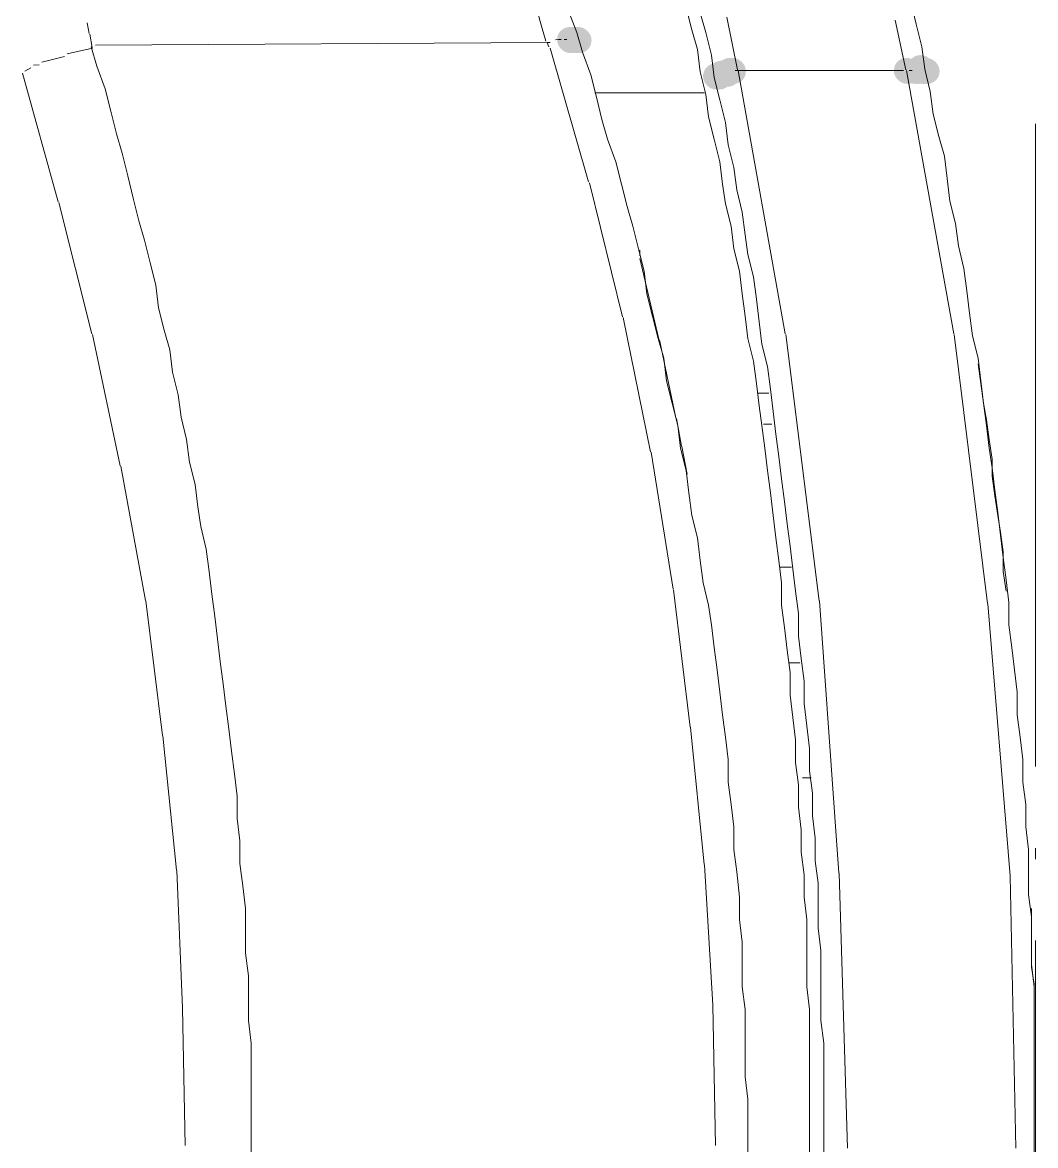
# Model space of a CAD drawing. Header units: millimetres. Extents: x 0 to 297, y 0 to 208.
# Drawn here: x 223 to 229.92, y 146.23 to 153.9 of the extents above; entities that cross this region are included whole.
import ezdxf

# ---------------------------------------------------------------- set-up
doc = ezdxf.new("R2010")
doc.units = ezdxf.units.MM

msp = doc.modelspace()

# ---------------------------------------------------------------- hatches: boundary and pattern name
h = msp.add_hatch(color=7)
edge = h.paths.add_edge_path(flags=0)
edge.add_spline(control_points=[(226.797619, 153.844884), (226.764074, 153.878429), (226.709182, 153.878429), (226.675637, 153.844884), (226.642092, 153.811339), (226.642092, 153.756447), (226.675637, 153.722902), (226.675637, 153.722902), (226.681281, 153.717258), (226.681281, 153.717258), (226.714826, 153.683713), (226.769718, 153.683713), (226.803263, 153.717258), (226.836808, 153.750803), (226.836808, 153.805695), (226.803263, 153.83924), (226.803263, 153.83924), (226.797619, 153.844884), (226.797619, 153.844884)], knot_values=[0, 0, 0, 0, 1, 1, 1, 2, 2, 2, 3, 3, 3, 4, 4, 4, 5, 5, 5, 6, 6, 6, 6], degree=3, periodic=1)
h = msp.add_hatch(color=7)
edge = h.paths.add_edge_path(flags=0)
edge.add_spline(control_points=[(226.816669, 153.844884), (226.783124, 153.878429), (226.728232, 153.878429), (226.694687, 153.844884), (226.661142, 153.811339), (226.661142, 153.756447), (226.694687, 153.722902), (226.694687, 153.722902), (226.700331, 153.717258), (226.700331, 153.717258), (226.733876, 153.683713), (226.788768, 153.683713), (226.822313, 153.717258), (226.855858, 153.750803), (226.855858, 153.805695), (226.822313, 153.83924), (226.822313, 153.83924), (226.816669, 153.844884), (226.816669, 153.844884)], knot_values=[0, 0, 0, 0, 1, 1, 1, 2, 2, 2, 3, 3, 3, 4, 4, 4, 5, 5, 5, 6, 6, 6, 6], degree=3, periodic=1)
h = msp.add_hatch(color=7)
edge = h.paths.add_edge_path(flags=0)
edge.add_spline(control_points=[(226.836071, 153.844884), (226.802526, 153.878429), (226.747635, 153.878429), (226.71409, 153.844884), (226.680545, 153.811339), (226.680545, 153.756447), (226.71409, 153.722902), (226.71409, 153.722902), (226.719734, 153.717258), (226.719734, 153.717258), (226.753279, 153.683713), (226.808171, 153.683713), (226.841716, 153.717258), (226.875261, 153.750803), (226.875261, 153.805695), (226.841716, 153.83924), (226.841716, 153.83924), (226.836071, 153.844884), (226.836071, 153.844884)], knot_values=[0, 0, 0, 0, 1, 1, 1, 2, 2, 2, 3, 3, 3, 4, 4, 4, 5, 5, 5, 6, 6, 6, 6], degree=3, periodic=1)
h = msp.add_hatch(color=7)
edge = h.paths.add_edge_path(flags=0)
edge.add_spline(control_points=[(226.836071, 153.844884), (226.802526, 153.878429), (226.747635, 153.878429), (226.71409, 153.844884), (226.680545, 153.811339), (226.680545, 153.756447), (226.71409, 153.722902), (226.71409, 153.722902), (226.719734, 153.717258), (226.719734, 153.717258), (226.753279, 153.683713), (226.808171, 153.683713), (226.841716, 153.717258), (226.875261, 153.750803), (226.875261, 153.805695), (226.841716, 153.83924), (226.841716, 153.83924), (226.836071, 153.844884), (226.836071, 153.844884)], knot_values=[0, 0, 0, 0, 1, 1, 1, 2, 2, 2, 3, 3, 3, 4, 4, 4, 5, 5, 5, 6, 6, 6, 6], degree=3, periodic=1)
h = msp.add_hatch(color=7)
edge = h.paths.add_edge_path(flags=0)
edge.add_spline(control_points=[(226.855121, 153.844884), (226.821576, 153.878429), (226.766685, 153.878429), (226.73314, 153.844884), (226.699595, 153.811339), (226.699595, 153.756447), (226.73314, 153.722902), (226.73314, 153.722902), (226.738784, 153.717258), (226.738784, 153.717258), (226.772329, 153.683713), (226.827221, 153.683713), (226.860766, 153.717258), (226.894311, 153.750803), (226.894311, 153.805695), (226.860766, 153.83924), (226.860766, 153.83924), (226.855121, 153.844884), (226.855121, 153.844884)], knot_values=[0, 0, 0, 0, 1, 1, 1, 2, 2, 2, 3, 3, 3, 4, 4, 4, 5, 5, 5, 6, 6, 6, 6], degree=3, periodic=1)
h = msp.add_hatch(color=7)
edge = h.paths.add_edge_path(flags=0)
edge.add_spline(control_points=[(226.855121, 153.844884), (226.821576, 153.878429), (226.766685, 153.878429), (226.73314, 153.844884), (226.699595, 153.811339), (226.699595, 153.756447), (226.73314, 153.722902), (226.73314, 153.722902), (226.738784, 153.717258), (226.738784, 153.717258), (226.772329, 153.683713), (226.827221, 153.683713), (226.860766, 153.717258), (226.894311, 153.750803), (226.894311, 153.805695), (226.860766, 153.83924), (226.860766, 153.83924), (226.855121, 153.844884), (226.855121, 153.844884)], knot_values=[0, 0, 0, 0, 1, 1, 1, 2, 2, 2, 3, 3, 3, 4, 4, 4, 5, 5, 5, 6, 6, 6, 6], degree=3, periodic=1)
h = msp.add_hatch(color=7)
edge = h.paths.add_edge_path(flags=0)
edge.add_spline(control_points=[(229.193333, 153.653326), (229.159788, 153.686871), (229.104896, 153.686871), (229.071351, 153.653326), (229.037806, 153.619781), (229.037806, 153.564889), (229.071351, 153.531344), (229.071351, 153.531344), (229.076995, 153.525699), (229.076995, 153.525699), (229.11054, 153.492154), (229.165432, 153.492154), (229.198977, 153.525699), (229.232522, 153.559244), (229.232522, 153.614136), (229.198977, 153.647681), (229.198977, 153.647681), (229.193333, 153.653326), (229.193333, 153.653326)], knot_values=[0, 0, 0, 0, 1, 1, 1, 2, 2, 2, 3, 3, 3, 4, 4, 4, 5, 5, 5, 6, 6, 6, 6], degree=3, periodic=1)
h = msp.add_hatch(color=7)
edge = h.paths.add_edge_path(flags=0)
edge.add_spline(control_points=[(227.794216, 153.595823), (227.760671, 153.629368), (227.705779, 153.629368), (227.672234, 153.595823), (227.638689, 153.562278), (227.638689, 153.507386), (227.672234, 153.473841), (227.672234, 153.473841), (227.677879, 153.468197), (227.677879, 153.468197), (227.711424, 153.434652), (227.766315, 153.434652), (227.79986, 153.468197), (227.833405, 153.501742), (227.833405, 153.556633), (227.79986, 153.590178), (227.79986, 153.590178), (227.794216, 153.595823), (227.794216, 153.595823)], knot_values=[0, 0, 0, 0, 1, 1, 1, 2, 2, 2, 3, 3, 3, 4, 4, 4, 5, 5, 5, 6, 6, 6, 6], degree=3, periodic=1)
h = msp.add_hatch(color=7)
edge = h.paths.add_edge_path(flags=0)
edge.add_spline(control_points=[(227.813266, 153.595823), (227.779721, 153.629368), (227.724829, 153.629368), (227.691284, 153.595823), (227.657739, 153.562278), (227.657739, 153.507386), (227.691284, 153.473841), (227.691284, 153.473841), (227.696929, 153.468197), (227.696929, 153.468197), (227.730474, 153.434652), (227.785365, 153.434652), (227.81891, 153.468197), (227.852455, 153.501742), (227.852455, 153.556633), (227.81891, 153.590178), (227.81891, 153.590178), (227.813266, 153.595823), (227.813266, 153.595823)], knot_values=[0, 0, 0, 0, 1, 1, 1, 2, 2, 2, 3, 3, 3, 4, 4, 4, 5, 5, 5, 6, 6, 6, 6], degree=3, periodic=1)
h = msp.add_hatch(color=7)
edge = h.paths.add_edge_path(flags=0)
edge.add_spline(control_points=[(227.813266, 153.595823), (227.779721, 153.629368), (227.724829, 153.629368), (227.691284, 153.595823), (227.657739, 153.562278), (227.657739, 153.507386), (227.691284, 153.473841), (227.691284, 153.473841), (227.696929, 153.468197), (227.696929, 153.468197), (227.730474, 153.434652), (227.785365, 153.434652), (227.81891, 153.468197), (227.852455, 153.501742), (227.852455, 153.556633), (227.81891, 153.590178), (227.81891, 153.590178), (227.813266, 153.595823), (227.813266, 153.595823)], knot_values=[0, 0, 0, 0, 1, 1, 1, 2, 2, 2, 3, 3, 3, 4, 4, 4, 5, 5, 5, 6, 6, 6, 6], degree=3, periodic=1)
h = msp.add_hatch(color=7)
edge = h.paths.add_edge_path(flags=0)
edge.add_spline(control_points=[(227.813266, 153.595823), (227.779721, 153.629368), (227.724829, 153.629368), (227.691284, 153.595823), (227.657739, 153.562278), (227.657739, 153.507386), (227.691284, 153.473841), (227.691284, 153.473841), (227.696929, 153.468197), (227.696929, 153.468197), (227.730474, 153.434652), (227.785365, 153.434652), (227.81891, 153.468197), (227.852455, 153.501742), (227.852455, 153.556633), (227.81891, 153.590178), (227.81891, 153.590178), (227.813266, 153.595823), (227.813266, 153.595823)], knot_values=[0, 0, 0, 0, 1, 1, 1, 2, 2, 2, 3, 3, 3, 4, 4, 4, 5, 5, 5, 6, 6, 6, 6], degree=3, periodic=1)
h = msp.add_hatch(color=7)
edge = h.paths.add_edge_path(flags=0)
edge.add_spline(control_points=[(227.832669, 153.614873), (227.799124, 153.648418), (227.744232, 153.648418), (227.710687, 153.614873), (227.677142, 153.581328), (227.677142, 153.526436), (227.710687, 153.492891), (227.710687, 153.492891), (227.716331, 153.487247), (227.716331, 153.487247), (227.749876, 153.453702), (227.804768, 153.453702), (227.838313, 153.487247), (227.871858, 153.520792), (227.871858, 153.575683), (227.838313, 153.609228), (227.838313, 153.609228), (227.832669, 153.614873), (227.832669, 153.614873)], knot_values=[0, 0, 0, 0, 1, 1, 1, 2, 2, 2, 3, 3, 3, 4, 4, 4, 5, 5, 5, 6, 6, 6, 6], degree=3, periodic=1)
h = msp.add_hatch(color=7)
edge = h.paths.add_edge_path(flags=0)
edge.add_spline(control_points=[(227.832669, 153.614873), (227.799124, 153.648418), (227.744232, 153.648418), (227.710687, 153.614873), (227.677142, 153.581328), (227.677142, 153.526436), (227.710687, 153.492891), (227.710687, 153.492891), (227.716331, 153.487247), (227.716331, 153.487247), (227.749876, 153.453702), (227.804768, 153.453702), (227.838313, 153.487247), (227.871858, 153.520792), (227.871858, 153.575683), (227.838313, 153.609228), (227.838313, 153.609228), (227.832669, 153.614873), (227.832669, 153.614873)], knot_values=[0, 0, 0, 0, 1, 1, 1, 2, 2, 2, 3, 3, 3, 4, 4, 4, 5, 5, 5, 6, 6, 6, 6], degree=3, periodic=1)
h = msp.add_hatch(color=7)
edge = h.paths.add_edge_path(flags=0)
edge.add_spline(control_points=[(227.851719, 153.614873), (227.818174, 153.648418), (227.763282, 153.648418), (227.729737, 153.614873), (227.696192, 153.581328), (227.696192, 153.526436), (227.729737, 153.492891), (227.729737, 153.492891), (227.735381, 153.487247), (227.735381, 153.487247), (227.768926, 153.453702), (227.823818, 153.453702), (227.857363, 153.487247), (227.890908, 153.520792), (227.890908, 153.575683), (227.857363, 153.609228), (227.857363, 153.609228), (227.851719, 153.614873), (227.851719, 153.614873)], knot_values=[0, 0, 0, 0, 1, 1, 1, 2, 2, 2, 3, 3, 3, 4, 4, 4, 5, 5, 5, 6, 6, 6, 6], degree=3, periodic=1)
h = msp.add_hatch(color=7)
edge = h.paths.add_edge_path(flags=0)
edge.add_spline(control_points=[(227.870769, 153.614873), (227.837224, 153.648418), (227.782332, 153.648418), (227.748787, 153.614873), (227.715242, 153.581328), (227.715242, 153.526436), (227.748787, 153.492891), (227.748787, 153.492891), (227.754431, 153.487247), (227.754431, 153.487247), (227.787976, 153.453702), (227.842868, 153.453702), (227.876413, 153.487247), (227.909958, 153.520792), (227.909958, 153.575683), (227.876413, 153.609228), (227.876413, 153.609228), (227.870769, 153.614873), (227.870769, 153.614873)], knot_values=[0, 0, 0, 0, 1, 1, 1, 2, 2, 2, 3, 3, 3, 4, 4, 4, 5, 5, 5, 6, 6, 6, 6], degree=3, periodic=1)
h = msp.add_hatch(color=7)
edge = h.paths.add_edge_path(flags=0)
edge.add_spline(control_points=[(227.870769, 153.614873), (227.837224, 153.648418), (227.782332, 153.648418), (227.748787, 153.614873), (227.715242, 153.581328), (227.715242, 153.526436), (227.748787, 153.492891), (227.748787, 153.492891), (227.754431, 153.487247), (227.754431, 153.487247), (227.787976, 153.453702), (227.842868, 153.453702), (227.876413, 153.487247), (227.909958, 153.520792), (227.909958, 153.575683), (227.876413, 153.609228), (227.876413, 153.609228), (227.870769, 153.614873), (227.870769, 153.614873)], knot_values=[0, 0, 0, 0, 1, 1, 1, 2, 2, 2, 3, 3, 3, 4, 4, 4, 5, 5, 5, 6, 6, 6, 6], degree=3, periodic=1)
h = msp.add_hatch(color=7)
edge = h.paths.add_edge_path(flags=0)
edge.add_spline(control_points=[(227.888173, 153.635858), (227.853564, 153.668304), (227.798701, 153.666534), (227.766255, 153.631925), (227.733809, 153.597316), (227.735579, 153.542452), (227.770188, 153.510006), (227.770188, 153.510006), (227.775832, 153.504715), (227.775832, 153.504715), (227.810441, 153.472269), (227.865305, 153.474038), (227.897751, 153.508648), (227.930197, 153.543257), (227.928427, 153.59812), (227.893818, 153.630566), (227.893818, 153.630566), (227.888173, 153.635858), (227.888173, 153.635858)], knot_values=[0, 0, 0, 0, 1, 1, 1, 2, 2, 2, 3, 3, 3, 4, 4, 4, 5, 5, 5, 6, 6, 6, 6], degree=3, periodic=1)
h = msp.add_hatch(color=7)
edge = h.paths.add_edge_path(flags=0)
edge.add_spline(control_points=[(227.907223, 153.635858), (227.872614, 153.668304), (227.817751, 153.666534), (227.785305, 153.631925), (227.752859, 153.597316), (227.754629, 153.542452), (227.789238, 153.510006), (227.789238, 153.510006), (227.794882, 153.504715), (227.794882, 153.504715), (227.829491, 153.472269), (227.884355, 153.474038), (227.916801, 153.508648), (227.949247, 153.543257), (227.947477, 153.59812), (227.912868, 153.630566), (227.912868, 153.630566), (227.907223, 153.635858), (227.907223, 153.635858)], knot_values=[0, 0, 0, 0, 1, 1, 1, 2, 2, 2, 3, 3, 3, 4, 4, 4, 5, 5, 5, 6, 6, 6, 6], degree=3, periodic=1)
h = msp.add_hatch(color=7)
edge = h.paths.add_edge_path(flags=0)
edge.add_spline(control_points=[(229.095379, 153.635858), (229.06077, 153.668304), (229.005907, 153.666534), (228.97346, 153.631925), (228.941014, 153.597316), (228.942784, 153.542452), (228.977393, 153.510006), (228.977393, 153.510006), (228.983038, 153.504715), (228.983038, 153.504715), (229.017647, 153.472269), (229.07251, 153.474038), (229.104956, 153.508648), (229.137402, 153.543257), (229.135632, 153.59812), (229.101023, 153.630566), (229.101023, 153.630566), (229.095379, 153.635858), (229.095379, 153.635858)], knot_values=[0, 0, 0, 0, 1, 1, 1, 2, 2, 2, 3, 3, 3, 4, 4, 4, 5, 5, 5, 6, 6, 6, 6], degree=3, periodic=1)
h = msp.add_hatch(color=7)
edge = h.paths.add_edge_path(flags=0)
edge.add_spline(control_points=[(229.152882, 153.635858), (229.118273, 153.668304), (229.063409, 153.666534), (229.030963, 153.631925), (228.998517, 153.597316), (229.000287, 153.542452), (229.034896, 153.510006), (229.034896, 153.510006), (229.040541, 153.504715), (229.040541, 153.504715), (229.07515, 153.472269), (229.130013, 153.474038), (229.162459, 153.508648), (229.194905, 153.543257), (229.193135, 153.59812), (229.158526, 153.630566), (229.158526, 153.630566), (229.152882, 153.635858), (229.152882, 153.635858)], knot_values=[0, 0, 0, 0, 1, 1, 1, 2, 2, 2, 3, 3, 3, 4, 4, 4, 5, 5, 5, 6, 6, 6, 6], degree=3, periodic=1)
h = msp.add_hatch(color=7)
edge = h.paths.add_edge_path(flags=0)
edge.add_spline(control_points=[(229.152882, 153.635858), (229.118273, 153.668304), (229.063409, 153.666534), (229.030963, 153.631925), (228.998517, 153.597316), (229.000287, 153.542452), (229.034896, 153.510006), (229.034896, 153.510006), (229.040541, 153.504715), (229.040541, 153.504715), (229.07515, 153.472269), (229.130013, 153.474038), (229.162459, 153.508648), (229.194905, 153.543257), (229.193135, 153.59812), (229.158526, 153.630566), (229.158526, 153.630566), (229.152882, 153.635858), (229.152882, 153.635858)], knot_values=[0, 0, 0, 0, 1, 1, 1, 2, 2, 2, 3, 3, 3, 4, 4, 4, 5, 5, 5, 6, 6, 6, 6], degree=3, periodic=1)
h = msp.add_hatch(color=7)
edge = h.paths.add_edge_path(flags=0)
edge.add_spline(control_points=[(229.172284, 153.635858), (229.137675, 153.668304), (229.082812, 153.666534), (229.050366, 153.631925), (229.01792, 153.597316), (229.01969, 153.542452), (229.054299, 153.510006), (229.054299, 153.510006), (229.059943, 153.504715), (229.059943, 153.504715), (229.094552, 153.472269), (229.149416, 153.474038), (229.181862, 153.508648), (229.214308, 153.543257), (229.212538, 153.59812), (229.177929, 153.630566), (229.177929, 153.630566), (229.172284, 153.635858), (229.172284, 153.635858)], knot_values=[0, 0, 0, 0, 1, 1, 1, 2, 2, 2, 3, 3, 3, 4, 4, 4, 5, 5, 5, 6, 6, 6, 6], degree=3, periodic=1)
h = msp.add_hatch(color=7)
edge = h.paths.add_edge_path(flags=0)
edge.add_spline(control_points=[(229.191334, 153.635858), (229.156725, 153.668304), (229.101862, 153.666534), (229.069416, 153.631925), (229.03697, 153.597316), (229.03874, 153.542452), (229.073349, 153.510006), (229.073349, 153.510006), (229.078993, 153.504715), (229.078993, 153.504715), (229.113602, 153.472269), (229.168466, 153.474038), (229.200912, 153.508648), (229.233358, 153.543257), (229.231588, 153.59812), (229.196979, 153.630566), (229.196979, 153.630566), (229.191334, 153.635858), (229.191334, 153.635858)], knot_values=[0, 0, 0, 0, 1, 1, 1, 2, 2, 2, 3, 3, 3, 4, 4, 4, 5, 5, 5, 6, 6, 6, 6], degree=3, periodic=1)
h = msp.add_hatch(color=7)
edge = h.paths.add_edge_path(flags=0)
edge.add_spline(control_points=[(229.210384, 153.635858), (229.175775, 153.668304), (229.120912, 153.666534), (229.088466, 153.631925), (229.05602, 153.597316), (229.05779, 153.542452), (229.092399, 153.510006), (229.092399, 153.510006), (229.098043, 153.504715), (229.098043, 153.504715), (229.132652, 153.472269), (229.187516, 153.474038), (229.219962, 153.508648), (229.252408, 153.543257), (229.250638, 153.59812), (229.216029, 153.630566), (229.216029, 153.630566), (229.210384, 153.635858), (229.210384, 153.635858)], knot_values=[0, 0, 0, 0, 1, 1, 1, 2, 2, 2, 3, 3, 3, 4, 4, 4, 5, 5, 5, 6, 6, 6, 6], degree=3, periodic=1)
h = msp.add_hatch(color=7)
edge = h.paths.add_edge_path(flags=0)
edge.add_spline(control_points=[(229.210384, 153.635858), (229.175775, 153.668304), (229.120912, 153.666534), (229.088466, 153.631925), (229.05602, 153.597316), (229.05779, 153.542452), (229.092399, 153.510006), (229.092399, 153.510006), (229.098043, 153.504715), (229.098043, 153.504715), (229.132652, 153.472269), (229.187516, 153.474038), (229.219962, 153.508648), (229.252408, 153.543257), (229.250638, 153.59812), (229.216029, 153.630566), (229.216029, 153.630566), (229.210384, 153.635858), (229.210384, 153.635858)], knot_values=[0, 0, 0, 0, 1, 1, 1, 2, 2, 2, 3, 3, 3, 4, 4, 4, 5, 5, 5, 6, 6, 6, 6], degree=3, periodic=1)
h = msp.add_hatch(color=7)
edge = h.paths.add_edge_path(flags=0)
edge.add_spline(control_points=[(229.210384, 153.635858), (229.175775, 153.668304), (229.120912, 153.666534), (229.088466, 153.631925), (229.05602, 153.597316), (229.05779, 153.542452), (229.092399, 153.510006), (229.092399, 153.510006), (229.098043, 153.504715), (229.098043, 153.504715), (229.132652, 153.472269), (229.187516, 153.474038), (229.219962, 153.508648), (229.252408, 153.543257), (229.250638, 153.59812), (229.216029, 153.630566), (229.216029, 153.630566), (229.210384, 153.635858), (229.210384, 153.635858)], knot_values=[0, 0, 0, 0, 1, 1, 1, 2, 2, 2, 3, 3, 3, 4, 4, 4, 5, 5, 5, 6, 6, 6, 6], degree=3, periodic=1)
h = msp.add_hatch(color=7)
edge = h.paths.add_edge_path(flags=0)
edge.add_spline(control_points=[(229.229787, 153.635858), (229.195178, 153.668304), (229.140315, 153.666534), (229.107869, 153.631925), (229.075423, 153.597316), (229.077193, 153.542452), (229.111802, 153.510006), (229.111802, 153.510006), (229.117446, 153.504715), (229.117446, 153.504715), (229.152055, 153.472269), (229.206918, 153.474038), (229.239365, 153.508648), (229.271811, 153.543257), (229.270041, 153.59812), (229.235432, 153.630566), (229.235432, 153.630566), (229.229787, 153.635858), (229.229787, 153.635858)], knot_values=[0, 0, 0, 0, 1, 1, 1, 2, 2, 2, 3, 3, 3, 4, 4, 4, 5, 5, 5, 6, 6, 6, 6], degree=3, periodic=1)
h = msp.add_hatch(color=7)
edge = h.paths.add_edge_path(flags=0)
edge.add_spline(control_points=[(229.229787, 153.635858), (229.195178, 153.668304), (229.140315, 153.666534), (229.107869, 153.631925), (229.075423, 153.597316), (229.077193, 153.542452), (229.111802, 153.510006), (229.111802, 153.510006), (229.117446, 153.504715), (229.117446, 153.504715), (229.152055, 153.472269), (229.206918, 153.474038), (229.239365, 153.508648), (229.271811, 153.543257), (229.270041, 153.59812), (229.235432, 153.630566), (229.235432, 153.630566), (229.229787, 153.635858), (229.229787, 153.635858)], knot_values=[0, 0, 0, 0, 1, 1, 1, 2, 2, 2, 3, 3, 3, 4, 4, 4, 5, 5, 5, 6, 6, 6, 6], degree=3, periodic=1)

# ---------------------------------------------------------------- linework, layer by layer
at = {"color": 7, "lineweight": 15}
for points in [[(226.573644, 153.774368), (226.535544, 153.908424), (226.497092, 154.061882), (226.458639, 154.195938), (226.401136, 154.329993), (226.363036, 154.483451), (226.324583, 154.617507), (226.267081, 154.751915), (226.228628, 154.905021), (226.171125, 155.039076), (226.133025, 155.173485), (226.075522, 155.30754), (226.018019, 155.460999)], [(227.953711, 146.089104), (227.953711, 146.24221), (227.953711, 146.395668), (227.953711, 146.549126), (227.934661, 146.702232), (227.934661, 146.85569), (227.934661, 147.008796), (227.934661, 147.162254), (227.915258, 147.315713), (227.915258, 147.468818), (227.915258, 147.622276), (227.896208, 147.775382), (227.896208, 147.92884), (227.877158, 148.101349), (227.857756, 148.254807), (227.857756, 148.407913), (227.838706, 148.561371), (227.819656, 148.714829), (227.819656, 148.867935), (227.800253, 149.021393), (227.781203, 149.174499), (227.762153, 149.327957), (227.74275, 149.481415), (227.7237, 149.634521), (227.70465, 149.787979), (227.685247, 149.922035), (227.647147, 150.075493), (227.627744, 150.228599), (227.608694, 150.382057), (227.570242, 150.535515), (227.551192, 150.688621), (227.532142, 150.842079), (227.493689, 150.995185), (227.474639, 151.148643), (227.436186, 151.302101), (227.397733, 151.455207), (227.378683, 151.608665), (227.340231, 151.742721), (227.302131, 151.896179), (227.263678, 152.049285), (227.244628, 152.202743), (227.206175, 152.356201), (227.167722, 152.509307), (227.129622, 152.643715), (227.091169, 152.796821), (227.052717, 152.950279), (226.995214, 153.103385), (226.957114, 153.237793), (226.918661, 153.390899), (226.880561, 153.544357), (226.823058, 153.697815), (226.784606, 153.831871), (226.727103, 153.985329)], [(228.375281, 146.089104), (228.375281, 146.24221), (228.375281, 146.395668), (228.375281, 146.549126), (228.375281, 146.702232), (228.375281, 146.85569), (228.375281, 147.008796), (228.375281, 147.162254), (228.356231, 147.315713), (228.356231, 147.468818), (228.356231, 147.622276), (228.356231, 147.775382), (228.336828, 147.92884), (228.336828, 148.082299), (228.317778, 148.235404), (228.317778, 148.388863), (228.298728, 148.542321), (228.298728, 148.695426), (228.279325, 148.848885), (228.279325, 149.00199), (228.260275, 149.155449), (228.241225, 149.308907), (228.241225, 149.462013), (228.221822, 149.615471), (228.202772, 149.768929), (228.183722, 149.922035), (228.183722, 150.075493), (228.164319, 150.228599), (228.145269, 150.382057), (228.126219, 150.535515), (228.106817, 150.688621), (228.087767, 150.842079), (228.068717, 150.995185), (228.049667, 151.148643), (228.030264, 151.282699), (228.011214, 151.436157), (227.991811, 151.589615), (227.953711, 151.742721), (227.934661, 151.896179), (227.915258, 152.049285), (227.896208, 152.202743), (227.857756, 152.356201), (227.838706, 152.509307), (227.800253, 152.662765), (227.781203, 152.796821), (227.762153, 152.950279), (227.7237, 153.103385), (227.685247, 153.256843), (227.666197, 153.410301), (227.627744, 153.563407), (227.608694, 153.716865), (227.570242, 153.850921), (227.532142, 154.004379)], [(229.908453, 146.089104), (229.908453, 146.24221), (229.908453, 146.395668), (229.908453, 146.549126), (229.908453, 146.702232), (229.908453, 146.85569), (229.908453, 147.008796), (229.908453, 147.162254), (229.908453, 147.315713), (229.889403, 147.468818), (229.889403, 147.641326), (229.889403, 147.794785), (229.870353, 147.94789), (229.870353, 148.101349), (229.870353, 148.254807), (229.85095, 148.407913), (229.85095, 148.561371), (229.8319, 148.714829), (229.8319, 148.867935), (229.81285, 149.021393), (229.793447, 149.174499), (229.793447, 149.327957), (229.774397, 149.481415), (229.755347, 149.634521), (229.735944, 149.787979), (229.735944, 149.941085), (229.716894, 150.094543), (229.697844, 150.248001), (229.678442, 150.401107), (229.659392, 150.554565), (229.640342, 150.708024), (229.620939, 150.861129), (229.601889, 150.995185), (229.582839, 151.148643), (229.563436, 151.302101), (229.544386, 151.455207), (229.525336, 151.608665), (229.486883, 151.762124), (229.467833, 151.915229), (229.448431, 152.068688), (229.429381, 152.221793), (229.390928, 152.375251), (229.371878, 152.52871), (229.333425, 152.681815), (229.314375, 152.835274), (229.295325, 152.988379), (229.256872, 153.122788), (229.218419, 153.275893), (229.199369, 153.429351), (229.160917, 153.58281), (229.141867, 153.735915), (229.103414, 153.889374), (229.065314, 154.042479)], [(228.471236, 146.165657), (228.471236, 146.319115), (228.471236, 146.472221), (228.471236, 146.625679), (228.471236, 146.778785), (228.471236, 146.932243), (228.451833, 147.085701), (228.451833, 147.25821), (228.451833, 147.411315), (228.451833, 147.564774), (228.432783, 147.717879), (228.432783, 147.871338), (228.432783, 148.024796), (228.413733, 148.177901), (228.413733, 148.33136), (228.394331, 148.484818), (228.394331, 148.637924), (228.375281, 148.791382), (228.375281, 148.944488), (228.356231, 149.097946), (228.336828, 149.251404), (228.336828, 149.40451), (228.317778, 149.557968), (228.298728, 149.711426), (228.298728, 149.864532), (228.279325, 150.01799), (228.260275, 150.171096), (228.241225, 150.324554), (228.221822, 150.478013), (228.202772, 150.631118), (228.183722, 150.784576), (228.164319, 150.937682), (228.145269, 151.09114), (228.126219, 151.244599), (228.106817, 151.397704), (228.087767, 151.551163), (228.049667, 151.704621), (228.030264, 151.857726), (228.011214, 152.011185), (227.991811, 152.16429), (227.953711, 152.317749), (227.934661, 152.451804), (227.915258, 152.605263), (227.877158, 152.758721), (227.857756, 152.911826), (227.819656, 153.065285), (227.800253, 153.21839), (227.762153, 153.371849), (227.7237, 153.525307), (227.70465, 153.678413), (227.666197, 153.831871), (227.627744, 153.965926)], [(227.809778, 153.937351), (227.88245, 153.577165)], [(228.959833, 153.917949), (229.032506, 153.577165)], [(223.440272, 153.898899), (223.454736, 153.826932)], [(223.459322, 153.822346), (223.474844, 153.730271)], [(226.583169, 153.764843), (223.497775, 153.74544)], [(226.583169, 153.764843), (226.593753, 153.734857)], [(226.583169, 153.764843), (226.593753, 153.734857)], [(226.583169, 153.764843), (226.602572, 153.764843)], [(226.660075, 153.783893), (226.638908, 153.781776)], [(226.660075, 153.783893), (226.679125, 153.783893)], [(226.698175, 153.783893), (226.717578, 153.783893)], [(223.478372, 153.72639), (223.305158, 153.687232)], [(224.5614, 146.165657), (224.5614, 146.319115), (224.5614, 146.472221), (224.5614, 146.625679), (224.5614, 146.778785), (224.5614, 146.932243), (224.54235, 147.085701), (224.54235, 147.238807), (224.54235, 147.392265), (224.522947, 147.545724), (224.522947, 147.698829), (224.522947, 147.852288), (224.503897, 148.005393), (224.484847, 148.158851), (224.484847, 148.31231), (224.465444, 148.465415), (224.465444, 148.618874), (224.446394, 148.771979), (224.427344, 148.925438), (224.407942, 149.078896), (224.388892, 149.232001), (224.369842, 149.38546), (224.350439, 149.538918), (224.331389, 149.692024), (224.312339, 149.845482), (224.292936, 149.998588), (224.273886, 150.152046), (224.254836, 150.305504), (224.216383, 150.45861), (224.197333, 150.593018), (224.177931, 150.746124), (224.139831, 150.899582), (224.120428, 151.052688), (224.082328, 151.206146), (224.062925, 151.359604), (224.024825, 151.51271), (224.005422, 151.666168), (223.967322, 151.800224), (223.928869, 151.953682), (223.909819, 152.106788), (223.871367, 152.260246), (223.832914, 152.413704), (223.794814, 152.54776), (223.756361, 152.701218), (223.717908, 152.854324), (223.679808, 153.007782), (223.641356, 153.141838), (223.603256, 153.295296), (223.564803, 153.448401), (223.5073, 153.60186), (223.468847, 153.735915)], [(226.602572, 153.72639), (226.865392, 152.81199)], [(223.114306, 153.611385), (223.075147, 153.610326)], [(223.286814, 153.668888), (223.13265, 153.629729)], [(222.9993, 153.553882), (223.243422, 152.677582)], [(223.056803, 153.592335), (223.015175, 153.569757)], [(227.886683, 153.572932), (227.867281, 153.572932)], [(227.886683, 153.572932), (229.017336, 153.572932)], [(227.886683, 153.572932), (228.209122, 151.774824)], [(229.036386, 153.572932), (229.358825, 151.774824)], [(229.055789, 153.572932), (229.074839, 153.572932)], [(226.909136, 153.419826), (227.656672, 153.419826)], [(229.917978, 153.208865), (229.917978, 148.819957)], [(226.870683, 152.806346), (227.096108, 151.89124)], [(223.248714, 152.67229), (223.473786, 151.776235)], [(227.2157, 152.346676), (227.2157, 152.308224)], [(227.2157, 152.346676), (227.2157, 152.308224)], [(227.2157, 152.289174), (227.345522, 151.737782)], [(227.100694, 151.886654), (227.288372, 150.97049)], [(223.478372, 151.771649), (223.66605, 150.874888)], [(228.212297, 151.771649), (228.439839, 149.953079)], [(229.362353, 151.771649), (229.589894, 149.934029)], [(227.350108, 151.733196), (227.460881, 151.200501)], [(229.716894, 150.01799), (229.697844, 150.152046), (229.697844, 150.286101), (229.678442, 150.42051), (229.659392, 150.535515), (229.640342, 150.669571), (229.620939, 150.803626), (229.620939, 150.918632), (229.601889, 151.052688), (229.582839, 151.187096), (229.563436, 151.302101), (229.544386, 151.436157), (229.525336, 151.570213)], [(228.020739, 151.369129), (228.097292, 151.369129)], [(227.465114, 151.196621), (227.499333, 151.00859)], [(228.059192, 151.158168), (228.116694, 151.158168)], [(227.503214, 151.005063), (227.537786, 150.817032)], [(227.292606, 150.96661), (227.442536, 150.03069)], [(223.670283, 150.870654), (223.839264, 149.95449)], [(228.174197, 150.180974), (228.25075, 150.180974)], [(227.445711, 150.027515), (227.5586, 149.090538)], [(223.842792, 149.950963), (223.955328, 149.033388)], [(228.442308, 149.950963), (228.575306, 148.093235)], [(229.592364, 149.93156), (229.744058, 148.074185)], [(228.2317, 149.52904), (228.308253, 149.52904)], [(227.560717, 149.088421), (227.654556, 148.15109)], [(223.957797, 149.030918), (224.051636, 148.11299)], [(228.384806, 148.743404), (228.32695, 148.742699)], [(229.917978, 148.264332), (229.917978, 148.187426)], [(224.0534, 148.110874), (224.091147, 147.172485)], [(227.656672, 148.149326), (227.713117, 147.19224)], [(228.576364, 148.091824), (228.633514, 146.213988)], [(229.745469, 148.072774), (229.783569, 146.213988)], [(229.908453, 146.280663), (229.908453, 146.395668), (229.908453, 146.529724), (229.908453, 146.663779), (229.908453, 146.798188), (229.908453, 146.932243), (229.908453, 147.066299), (229.908453, 147.200707), (229.908453, 147.334763), (229.889403, 147.449768), (229.889403, 147.583824), (229.889403, 147.717879), (229.889403, 147.852288)], [(229.917978, 147.631801), (229.917978, 143.319446)], [(224.091853, 147.171779), (224.11055, 146.233038)], [(227.714175, 147.190829), (227.732872, 146.233038)]]:
    msp.add_lwpolyline(points, dxfattribs=at)

doc.saveas('drawing.dxf')
